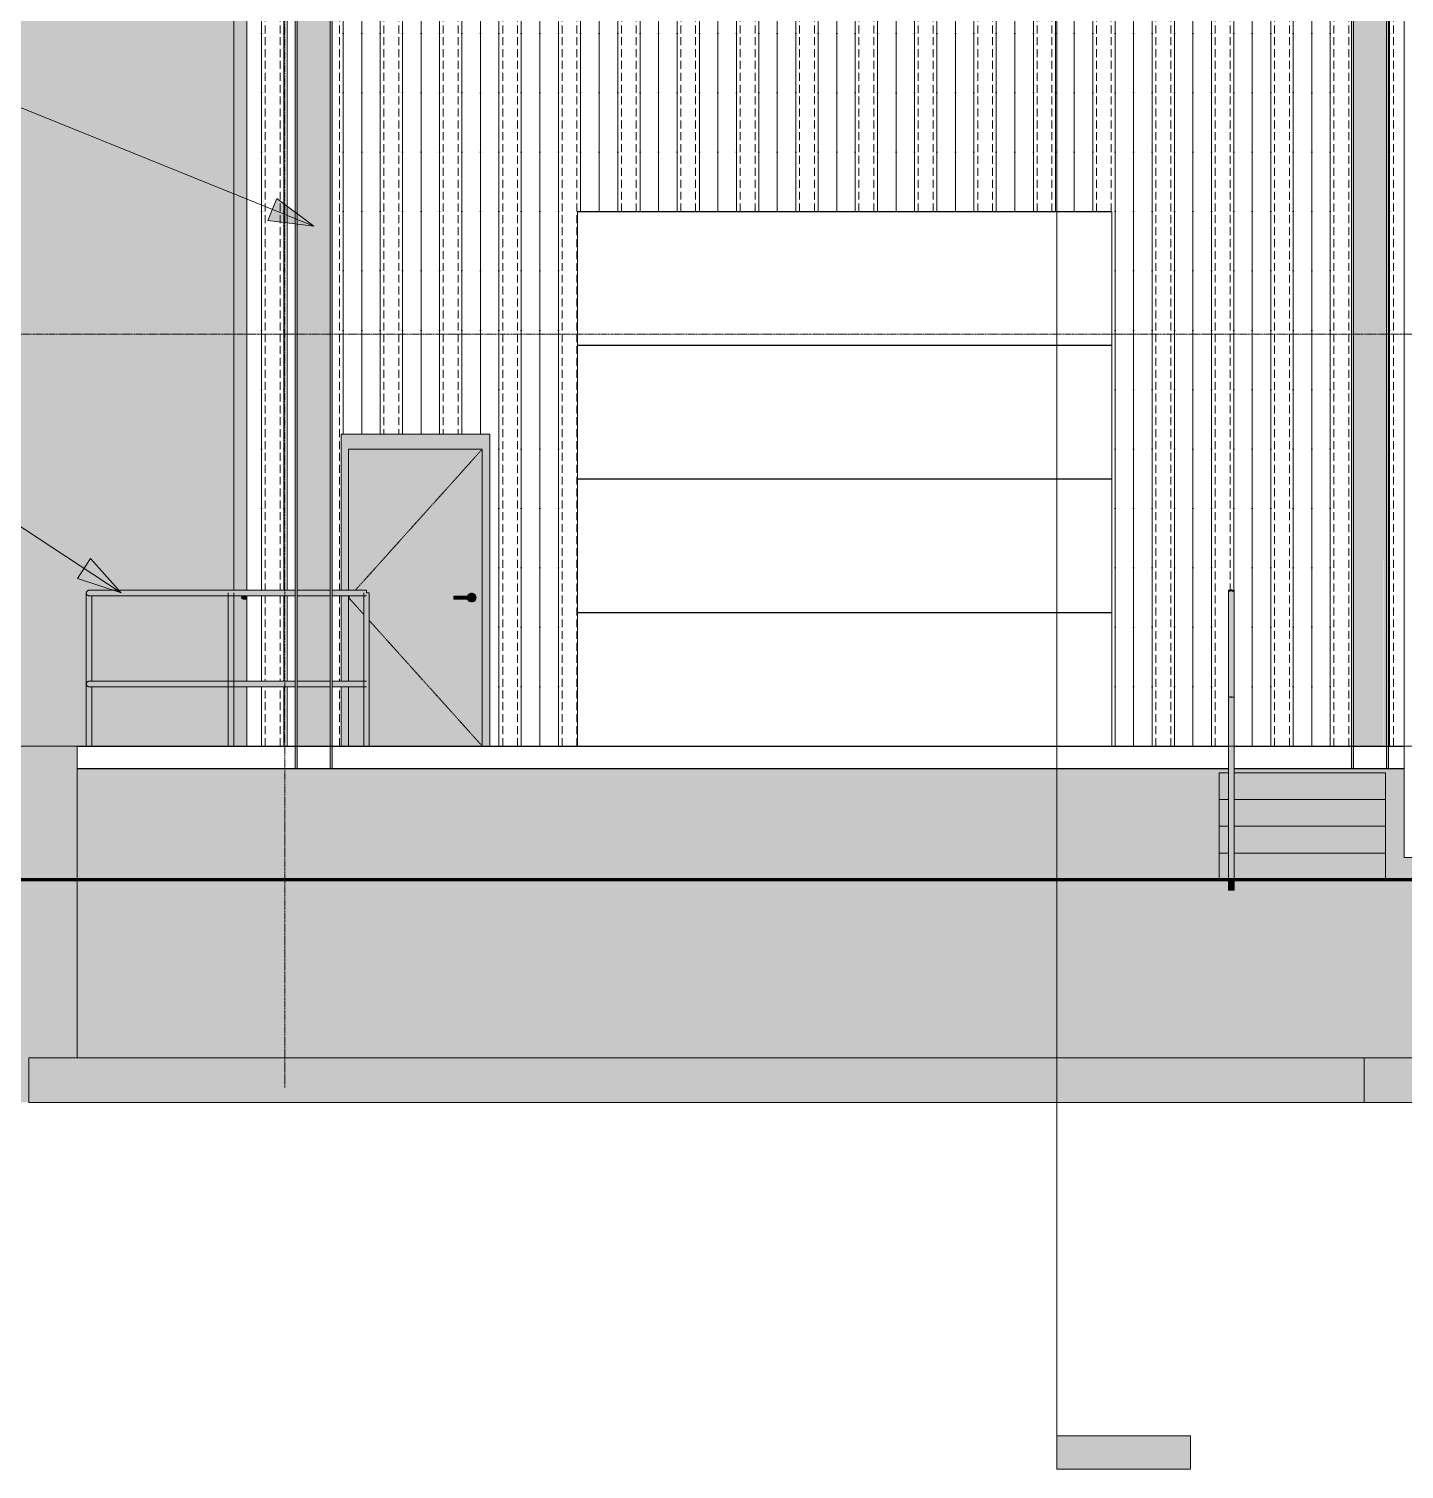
# Model space of a CAD drawing. Header units: inches. Extents: x -4221 to 4009, y -195 to 396.
# Drawn here: x -858.2 to -487.6, y -194.8 to 193.3 of the extents above; entities that cross this region are included whole.
import ezdxf

# ---------------------------------------------------------------- set-up
doc = ezdxf.new("R2010")
doc.units = ezdxf.units.IN
doc.header["$MEASUREMENT"] = 0
for name, pattern in [('Aligning Line 1_8_', [0.25, 0.125, -0.125]), ('Dash 1_16_', [0.125, 0.0625, -0.0625]), ('Grid Line 1_2_', [0.875, 0.5, -0.125, 0.125, -0.125])]:
    doc.linetypes.add(name, pattern=pattern)
for name, color, linetype, lineweight in [('A-DOOR', 31, 'Continuous', 13), ('A-DOOR-11', 31, 'Dash 1_16_', 9), ('A-DOOR-9', 31, 'Continuous', 9), ('A-DOOR-FRAM', 31, 'Continuous', 13), ('A-DOOR-FRAM-6', 31, 'Continuous', 9), ('A-FLOR', 192, 'Continuous', 13), ('A-FLOR-2', 90, 'Continuous', 13), ('A-FLOR-3', 9, 'Continuous', 13), ('A-FLOR-4', 173, 'Continuous', 13), ('A-FLOR-HRAL', 11, 'Continuous', 9), ('A-FLOR-LEVL-1', 51, 'Grid Line 1_2_', 9), ('A-WALL', 113, 'Continuous', 13), ('A-WALL-1', 10, 'Continuous', 13), ('A-WALL-4', 173, 'Continuous', 13), ('A-WALL-PATT-1', 10, 'Continuous', 13), ('A-WALL-PATT-4', 111, 'Continuous', 9), ('C-TOPO', 7, 'Continuous', 9), ('C-TOPO-1', 7, 'Continuous', 140), ('G-ANNO-SYMB', 111, 'Aligning Line 1_8_', 9), ('G-ANNO-SYMB-1', 111, 'Continuous', 9), ('G-ANNO-TEXT', 231, 'Continuous', 9), ('S-COLS', 52, 'Continuous', 13), ('S-COLS-5', 52, 'Continuous', 9), ('S-FNDN-2', 9, 'Continuous', 13), ('S-FNDN-3', 173, 'Continuous', 13), ('S-FNDN-7', 90, 'Continuous', 13), ('S-GRID-1', 1, 'Grid Line 1_2_', 9), ('S-STRS', 31, 'Continuous', 9)]:
    doc.layers.add(name, color=color, linetype=linetype, lineweight=lineweight)
pattern_1 = [(90, (-469.522, 0), (-16, 1e-15), [16, 0, 0, 0]), (90, (-475.522, 0), (-16, 1e-15), [16, 0, 0, 0]), (90, (-474.522, 0), (-16, 1e-15), [2.143, -13.857]), (90, (-480.522, 0), (-16, 1e-15), [16, 0, 0, 0]), (90, (-474.522, 3.214), (-16, 1e-15), [2.143, -13.857]), (90, (-474.522, 6.429), (-16, 1e-15), [2.143, -13.857]), (90, (-474.522, 9.643), (-16, 1e-15), [2.143, -13.857]), (90, (-474.522, 12.857), (-16, 1e-15), [2.143, -13.857]), (90, (-470.522, 0), (-16, 1e-15), [2.143, -13.857]), (90, (-470.522, 3.214), (-16, 1e-15), [2.143, -13.857]), (90, (-470.522, 6.429), (-16, 1e-15), [2.143, -13.857]), (90, (-470.522, 9.643), (-16, 1e-15), [2.143, -13.857]), (90, (-470.522, 12.857), (-16, 1e-15), [2.143, -13.857])]

# ---------------------------------------------------------------- blocks, each defined once
blk = doc.blocks.new('Walls 1 - Walls 1-1277454-BUILDING ELEVATION - WEST')
at = {"layer": 'A-WALL-1'}
h = blk.add_hatch(color=256, dxfattribs=at)
h.paths.add_polyline_path([(-11911.21, -96), (-11829.4, -96), (-11829.4, -84), (-11816.4, -84), (-11816.4, -72), (-11911.21, -72)], flags=0)
h.paths.add_polyline_path([(-11911.21, 0), (-11813.9, 0), (-11813.87, 41.44), (-11813.74, 41.7), (-11813.68, 41.78), (-11813.52, 41.9), (-11813.34, 41.97), (-11813.15, 42), (-11774.15, 42), (-11774.15, 264), (-11911.21, 264), (-11911.21, 70.14)], flags=0)
h.paths.add_polyline_path([(-11812.4, 0), (-11775.65, 0), (-11775.65, 16), (-11812.4, 16), (-11812.4, 2.13)], flags=0)
h.paths.add_polyline_path([(-11812.4, 17.5), (-11775.65, 17.5), (-11775.65, 40.5), (-11812.4, 40.5), (-11812.4, 18.13)], flags=0)
blk.add_hatch(color=256, dxfattribs=at).paths.add_polyline_path([(-11816.4, -72), (-11816.4, -36), (-11911.21, -36), (-11911.21, -72)], flags=0)
at = {"layer": 'A-WALL-4'}
blk.add_line((-11774.15, 42), (-11774.15, 264), dxfattribs=at)
blk = doc.blocks.new('Door-Sectional_DesignersChoice_Amarr - 16_x8_-1344022-BUILDING ELEVATION - WEST')
at = {"layer": 'A-DOOR'}
for p, q in [((-11537.52, 143.94), (-11681.52, 143.94)), ((-11681.52, 108), (-11537.52, 108)), ((-11537.52, 107.94), (-11681.52, 107.94)), ((-11681.52, 72), (-11537.52, 72)), ((-11537.52, 71.94), (-11681.52, 71.94)), ((-11681.52, 36), (-11537.52, 36)), ((-11537.52, 35.94), (-11681.52, 35.94))]:
    blk.add_line(p, q, dxfattribs=at)
blk = doc.blocks.new('Railing - Lapeyre - 1 1_2_ Post-1355937-BUILDING ELEVATION - WEST')
at = {"layer": 'A-FLOR-HRAL'}
h = blk.add_hatch(color=256, dxfattribs=at)
h.paths.add_polyline_path([(-11774.93, -0.12), (-11774.9, -0.12), (-11774.9, 16.75), (-11775.65, 16), (-11775.62, -0.12), (-11775.09, -0.12)], flags=0)
h.paths.add_polyline_path([(-11774.9, 16.75), (-11774.9, 41.25), (-11775.65, 40.5), (-11775.62, 17.47), (-11775, 16.85)], flags=0)
h = blk.add_hatch(color=256, dxfattribs=at)
h.paths.add_polyline_path([(-11774.74, -0.12), (-11774.15, -0.12), (-11774.17, 16.03), (-11774.9, 16.75), (-11774.9, -0.12)], flags=0)
h.paths.add_polyline_path([(-11774.9, 16.75), (-11774.15, 17.5), (-11774.17, 40.53), (-11774.9, 41.25), (-11774.9, 22.13)], flags=0)
for p, q in [((-11775.65, 41.25), (-11775.65, -0.12)), ((-11774.15, -0.12), (-11774.15, 41.25))]:
    blk.add_line(p, q, dxfattribs=at)
blk = doc.blocks.new('Railing - Lapeyre - 1 1_2_ Post-V7-BUILDING ELEVATION - WEST')
at = {"layer": 'A-FLOR-HRAL'}
h = blk.add_hatch(color=256, dxfattribs=at)
h.paths.add_polyline_path([(-11813.79, -0.12), (-11812.4, -0.12), (-11812.42, 16), (-11813.34, 16.03), (-11813.6, 16.16), (-11813.74, 16.3), (-11813.83, 16.47), (-11813.88, 16.66), (-11813.9, 16.56), (-11813.87, -0.12), (-11813.81, -0.12)], flags=0)
h.paths.add_polyline_path([(-11813.9, 16.75), (-11813.83, 17.03), (-11813.74, 17.2), (-11813.6, 17.34), (-11813.44, 17.43), (-11813.25, 17.49), (-11812.87, 17.5), (-11812.4, 17.5), (-11812.42, 40.5), (-11813.34, 40.53), (-11813.52, 40.6), (-11813.74, 40.8), (-11813.79, 40.87), (-11813.87, 41.06), (-11813.9, 41.06), (-11813.9, 16.94)], flags=0)
for p, q in [((-11813.9, 41.25), (-11813.9, -0.12)), ((-11812.4, 17.5), (-11812.4, 40.5)), ((-11812.4, -0.12), (-11812.4, 16))]:
    blk.add_line(p, q, dxfattribs=at)
blk = doc.blocks.new('Railing - Lapeyre - 1 1_2_ Post-V8-BUILDING ELEVATION - WEST')
at = {"layer": 'A-FLOR-HRAL'}
h = blk.add_hatch(color=256, dxfattribs=at)
h.paths.add_polyline_path([(-11738.43, -0.12), (-11738.4, -0.12), (-11738.4, 16.75), (-11739.15, 16), (-11739.12, -0.12), (-11738.59, -0.12)], flags=0)
h.paths.add_polyline_path([(-11738.4, 16.75), (-11738.4, 41.25), (-11739.15, 40.5), (-11739.12, 17.47), (-11738.5, 16.85)], flags=0)
blk.add_hatch(color=256, dxfattribs=at).paths.add_polyline_path([(-11738.24, -0.12), (-11737.65, -0.12), (-11737.67, 41.25), (-11738.4, 41.25), (-11738.4, -0.12)], flags=0)
for p, q in [((-11739.15, 41.25), (-11739.15, -0.12)), ((-11738.4, 41.25), (-11737.65, 41.25)), ((-11737.65, -0.12), (-11737.65, 41.25))]:
    blk.add_line(p, q, dxfattribs=at)
blk = doc.blocks.new('Railing - Railing-1339868-BUILDING ELEVATION - WEST')
at = {"layer": 'A-FLOR-HRAL'}
h = blk.add_hatch(color=256, dxfattribs=at)
h.paths.add_polyline_path([(-11813.9, 41.25), (-11757.64, 41.25), (-11757.64, 42), (-11813.34, 41.97), (-11813.52, 41.9), (-11813.74, 41.7), (-11813.79, 41.62), (-11813.87, 41.44)], flags=0)
h.paths.add_polyline_path([(-11757.08, 41.25), (-11748.21, 41.28), (-11748.22, 42), (-11757.08, 41.97), (-11757.08, 41.3)], flags=0)
h.paths.add_polyline_path([(-11738.4, 41.25), (-11738.4, 42), (-11747.66, 41.97), (-11747.66, 41.25), (-11739.09, 41.25)], flags=0)
h = blk.add_hatch(color=256, dxfattribs=at)
h.paths.add_polyline_path([(-11757.64, 40.5), (-11757.64, 41.25), (-11774.9, 41.25), (-11774.15, 40.5), (-11757.64, 40.5)], flags=0)
h.paths.add_polyline_path([(-11775.65, 40.5), (-11774.9, 41.25), (-11813.9, 41.25), (-11813.87, 41.06), (-11813.74, 40.8), (-11813.68, 40.72), (-11813.52, 40.6), (-11813.34, 40.53), (-11813.15, 40.5), (-11778.04, 40.5)], flags=0)
h.paths.add_polyline_path([(-11757.08, 40.5), (-11748.21, 40.53), (-11748.22, 41.25), (-11757.08, 41.25), (-11757.08, 40.52)], flags=0)
h.paths.add_polyline_path([(-11739.2, 40.5), (-11739.12, 40.53), (-11738.4, 41.25), (-11747.66, 41.23), (-11747.66, 40.5), (-11745.58, 40.5)], flags=0)
h = blk.add_hatch(color=256, dxfattribs=at)
h.paths.add_polyline_path([(-11774.9, 16.75), (-11757.64, 16.75), (-11757.64, 17.5), (-11774.17, 17.47), (-11774.8, 16.84)], flags=0)
h.paths.add_polyline_path([(-11813.9, 16.75), (-11774.9, 16.75), (-11775.65, 17.5), (-11813.34, 17.47), (-11813.52, 17.4), (-11813.74, 17.2), (-11813.79, 17.12), (-11813.87, 16.94)], flags=0)
h.paths.add_polyline_path([(-11757.08, 16.75), (-11748.21, 16.78), (-11748.22, 17.5), (-11757.08, 17.47), (-11757.08, 16.8)], flags=0)
h.paths.add_polyline_path([(-11747.66, 16.75), (-11738.4, 16.75), (-11739.2, 17.5), (-11747.66, 17.47), (-11747.66, 16.77)], flags=0)
h = blk.add_hatch(color=256, dxfattribs=at)
h.paths.add_polyline_path([(-11774.15, 16), (-11757.64, 16.03), (-11757.64, 16.75), (-11774.9, 16.75), (-11774.16, 16.01)], flags=0)
h.paths.add_polyline_path([(-11757.08, 16), (-11748.21, 16.03), (-11748.22, 16.75), (-11757.08, 16.75), (-11757.08, 16)], flags=0)
h.paths.add_polyline_path([(-11813.15, 16), (-11775.62, 16.03), (-11774.9, 16.75), (-11813.9, 16.75), (-11813.87, 16.56), (-11813.74, 16.3), (-11813.68, 16.22), (-11813.52, 16.1), (-11813.34, 16.03)], flags=0)
h.paths.add_polyline_path([(-11747.66, 16), (-11739.12, 16.03), (-11738.4, 16.75), (-11747.66, 16.73), (-11747.66, 16.02)], flags=0)
for p, q in [((-11757.64, 42), (-11813.15, 42)), ((-11813.15, 40.5), (-11757.64, 40.5)), ((-11748.21, 42), (-11757.08, 42)), ((-11757.08, 40.5), (-11748.21, 40.5)), ((-11738.4, 42), (-11747.66, 42)), ((-11747.66, 40.5), (-11738.4, 40.5)), ((-11738.4, 42), (-11738.4, 41.25)), ((-11757.64, 17.5), (-11813.15, 17.5)), ((-11813.15, 16), (-11757.64, 16)), ((-11748.21, 17.5), (-11757.08, 17.5)), ((-11757.08, 16), (-11748.21, 16)), ((-11738.4, 17.5), (-11747.66, 17.5)), ((-11747.66, 16), (-11738.4, 16))]:
    blk.add_line(p, q, dxfattribs=at)
for points, knots in [([(-11813.9, 41.25), (-11813.9, 41.32), (-11813.88, 41.41), (-11813.84, 41.54), (-11813.8, 41.63), (-11813.75, 41.69), (-11813.71, 41.74), (-11813.66, 41.79), (-11813.6, 41.85), (-11813.54, 41.89), (-11813.48, 41.92), (-11813.43, 41.94), (-11813.39, 41.96), (-11813.34, 41.97), (-11813.29, 41.99), (-11813.24, 41.99), (-11813.19, 42), (-11813.16, 42), (-11813.15, 42)], [0, 0, 0, 0, 0.0833333, 0.125, 0.1666667, 0.2083333, 0.2291667, 0.25, 0.2916667, 0.3333333, 0.3541667, 0.375, 0.3958333, 0.4166667, 0.4375, 0.4583333, 0.4791667, 0.5, 0.5, 0.5, 0.5]), ([(-11813.15, 40.5), (-11813.16, 40.5), (-11813.19, 40.5), (-11813.24, 40.51), (-11813.29, 40.51), (-11813.34, 40.53), (-11813.39, 40.54), (-11813.43, 40.56), (-11813.48, 40.58), (-11813.52, 40.6), (-11813.56, 40.63), (-11813.62, 40.66), (-11813.66, 40.71), (-11813.71, 40.76), (-11813.75, 40.81), (-11813.8, 40.87), (-11813.84, 40.96), (-11813.88, 41.09), (-11813.9, 41.18), (-11813.9, 41.25)], [0.5, 0.5, 0.5, 0.5, 0.5208333, 0.5416667, 0.5625, 0.5833333, 0.6041667, 0.625, 0.6458333, 0.6666667, 0.6875, 0.7083333, 0.75, 0.7708333, 0.7916667, 0.8333333, 0.875, 0.9166667, 1, 1, 1, 1]), ([(-11813.9, 16.75), (-11813.9, 16.82), (-11813.88, 16.91), (-11813.84, 17.04), (-11813.8, 17.13), (-11813.75, 17.19), (-11813.71, 17.24), (-11813.66, 17.29), (-11813.6, 17.35), (-11813.54, 17.39), (-11813.48, 17.42), (-11813.43, 17.44), (-11813.39, 17.46), (-11813.34, 17.47), (-11813.29, 17.49), (-11813.24, 17.49), (-11813.19, 17.5), (-11813.16, 17.5), (-11813.15, 17.5)], [0, 0, 0, 0, 0.0833333, 0.125, 0.1666667, 0.2083333, 0.2291667, 0.25, 0.2916667, 0.3333333, 0.3541667, 0.375, 0.3958333, 0.4166667, 0.4375, 0.4583333, 0.4791667, 0.5, 0.5, 0.5, 0.5]), ([(-11813.15, 16), (-11813.16, 16), (-11813.19, 16), (-11813.24, 16.01), (-11813.29, 16.01), (-11813.34, 16.03), (-11813.39, 16.04), (-11813.43, 16.06), (-11813.48, 16.08), (-11813.52, 16.1), (-11813.56, 16.13), (-11813.62, 16.16), (-11813.66, 16.21), (-11813.71, 16.26), (-11813.75, 16.31), (-11813.8, 16.37), (-11813.84, 16.46), (-11813.88, 16.59), (-11813.9, 16.68), (-11813.9, 16.75)], [0.5, 0.5, 0.5, 0.5, 0.5208333, 0.5416667, 0.5625, 0.5833333, 0.6041667, 0.625, 0.6458333, 0.6666667, 0.6875, 0.7083333, 0.75, 0.7708333, 0.7916667, 0.8333333, 0.875, 0.9166667, 1, 1, 1, 1])]:
    blk.add_open_spline(points, degree=3, knots=knots, dxfattribs=at)
for name in ['Railing - Lapeyre - 1 1_2_ Post-V7-BUILDING ELEVATION - WEST', 'Railing - Lapeyre - 1 1_2_ Post-1355937-BUILDING ELEVATION - WEST', 'Railing - Lapeyre - 1 1_2_ Post-V8-BUILDING ELEVATION - WEST']:
    blk.add_blockref(name, (0, 0))
blk = doc.blocks.new('Railing - Lapeyre - 1 1_2_ Post-1355961-BUILDING ELEVATION - WEST')
at = {"layer": 'A-FLOR-HRAL'}
blk.add_hatch(color=256, dxfattribs=at).paths.add_polyline_path([(-11506.13, 41.25), (-11506.11, 41.36), (-11506.03, 41.47), (-11505.76, 41.63), (-11505.38, 41.69), (-11505.01, 41.63), (-11504.73, 41.47), (-11504.66, 41.36), (-11504.63, 41.4), (-11504.66, 42), (-11506.13, 42), (-11506.13, 41.4)], flags=0)
for p, q in [((-11506.13, 40.83), (-11506.13, 42)), ((-11504.63, 42), (-11506.13, 42)), ((-11504.63, 42), (-11504.63, 40.83))]:
    blk.add_line(p, q, dxfattribs=at)
blk = doc.blocks.new('Railing - Lapeyre - 1 1_2_ Post-1355956-BUILDING ELEVATION - WEST')
at = {"layer": 'A-FLOR-HRAL'}
for points in [[(-11505.38, -36), (-11504.63, -36), (-11504.66, 13.2), (-11506.13, 13.2), (-11506.1, -36), (-11505.56, -36)], [(-11505.38, -38.8), (-11504.63, -38.8), (-11504.66, -36), (-11506.13, -36), (-11506.11, -38.8), (-11505.58, -38.8)]]:
    blk.add_hatch(color=256, dxfattribs=at).paths.add_polyline_path(points, flags=0)
for p, q in [((-11506.13, -36), (-11506.13, 13.2)), ((-11504.63, 13.2), (-11506.13, 13.2)), ((-11504.63, 13.2), (-11504.63, -36)), ((-11506.13, -38.8), (-11506.13, -36)), ((-11506.13, -38.8), (-11505.38, -38.8)), ((-11505.38, -38.8), (-11505.19, -38.8)), ((-11505.19, -38.8), (-11504.66, -38.8)), ((-11504.66, -38.8), (-11504.63, -38.8)), ((-11504.63, -36), (-11504.63, -38.8))]:
    blk.add_line(p, q, dxfattribs=at)
blk = doc.blocks.new('Railing - Railing-1340984-BUILDING ELEVATION - WEST')
at = {"layer": 'A-FLOR-HRAL'}
h = blk.add_hatch(color=256, dxfattribs=at)
h.paths.add_polyline_path([(-11505.74, 13.2), (-11505.43, 13.3), (-11505.38, 13.31), (-11505.19, 13.28), (-11505.01, 13.2), (-11504.63, 13.2), (-11504.66, 41.36), (-11504.73, 41.47), (-11505.01, 41.63), (-11505.38, 41.69), (-11505.76, 41.63), (-11506.03, 41.47), (-11506.11, 41.36), (-11506.13, 41.25), (-11506.11, 13.2), (-11505.76, 13.2)], flags=0)
h.paths.add_polyline_path([(-11505.02, 42), (-11505.19, 42.08), (-11505.38, 42.11), (-11505.58, 42.08), (-11505.74, 42), (-11505.19, 42)], flags=0)
blk.add_hatch(color=256, dxfattribs=at).paths.add_polyline_path([(-11505.19, 13.2), (-11505.02, 13.2), (-11505.19, 13.28), (-11505.43, 13.3), (-11505.58, 13.28), (-11505.71, 13.2), (-11505.38, 13.2)], flags=0)
for p, q in [((-11506.13, 41.25), (-11506.13, 12.45)), ((-11504.63, 12.45), (-11504.63, 41.25)), ((-11506.13, -11.06), (-11506.13, -12.05)), ((-11504.63, -12.05), (-11504.63, -11.06))]:
    blk.add_line(p, q, dxfattribs=at)
at = {"layer": 'A-FLOR-HRAL', "flags": 128}
for points in [[(-11505.74, 42), (-11505.58, 42.08), (-11505.38, 42.11), (-11505.19, 42.08), (-11505.02, 42)], [(-11505.02, 13.2), (-11505.19, 13.28), (-11505.38, 13.31), (-11505.58, 13.28), (-11505.74, 13.2)]]:
    blk.add_lwpolyline(points, dxfattribs=at)
for name in ['Railing - Lapeyre - 1 1_2_ Post-1355961-BUILDING ELEVATION - WEST', 'Railing - Lapeyre - 1 1_2_ Post-1355956-BUILDING ELEVATION - WEST']:
    blk.add_blockref(name, (0, 0))
blk = doc.blocks.new('Door-Passage-Single-Flush - 36_ x 80_-1370599-BUILDING ELEVATION - WEST')
at = {"layer": 'A-DOOR'}
for points in [[(-11771.73, 39.61), (-11771.68, 39.61), (-11771.14, 39.66), (-11771.17, 39.9), (-11771.2, 40), (-11772.09, 40), (-11772.03, 39.74), (-11771.9, 39.65), (-11771.78, 39.61)], [(-11771.63, 40), (-11771.2, 40), (-11771.14, 40.34), (-11771.14, 40.38), (-11771.31, 40.37), (-11771.68, 40.39), (-11772.01, 40.28), (-11772.07, 40.2), (-11772.06, 40), (-11771.72, 40)], [(-11771.14, 40), (-11770.65, 40.04), (-11770.65, 40.39), (-11771.14, 40.38), (-11771.14, 40.1)], [(-11770.65, 39.61), (-11770.65, 40), (-11771.14, 40), (-11771.14, 39.61)]]:
    blk.add_hatch(color=256, dxfattribs=at).paths.add_polyline_path(points, flags=0)
at = {"layer": 'A-DOOR-9'}
for p, q in [((-11770.65, 40.39), (-11771.14, 40.39)), ((-11771.14, 39.61), (-11770.65, 39.61))]:
    blk.add_line(p, q, dxfattribs=at)
at = {"layer": 'A-DOOR-9', "flags": 128}
for points in [[(-11771.14, 40.39), (-11771.17, 40.39), (-11771.19, 40.39), (-11771.21, 40.39), (-11771.24, 40.39), (-11771.26, 40.39), (-11771.28, 40.39), (-11771.3, 40.39), (-11771.33, 40.39), (-11771.35, 40.39), (-11771.37, 40.39), (-11771.39, 40.39), (-11771.41, 40.39), (-11771.43, 40.39), (-11771.46, 40.39), (-11771.47, 40.39), (-11771.49, 40.39), (-11771.51, 40.39), (-11771.53, 40.39), (-11771.55, 40.39), (-11771.57, 40.39), (-11771.58, 40.39), (-11771.6, 40.39), (-11771.61, 40.39), (-11771.63, 40.39), (-11771.64, 40.39), (-11771.65, 40.39), (-11771.66, 40.39), (-11771.67, 40.39), (-11771.68, 40.39), (-11771.69, 40.39), (-11771.7, 40.39), (-11771.71, 40.39), (-11771.71, 40.39), (-11771.72, 40.39), (-11771.72, 40.39), (-11771.73, 40.39), (-11771.73, 40.39), (-11771.73, 40.39), (-11771.73, 40.39)], [(-11771.73, 39.61), (-11771.73, 39.61), (-11771.73, 39.61), (-11771.73, 39.61), (-11771.72, 39.61), (-11771.72, 39.61), (-11771.72, 39.61), (-11771.71, 39.61), (-11771.7, 39.61), (-11771.69, 39.61), (-11771.69, 39.61), (-11771.68, 39.61), (-11771.67, 39.61), (-11771.65, 39.61), (-11771.64, 39.61), (-11771.63, 39.61), (-11771.62, 39.61), (-11771.6, 39.61), (-11771.59, 39.61), (-11771.57, 39.61), (-11771.55, 39.61), (-11771.54, 39.61), (-11771.52, 39.61), (-11771.5, 39.61), (-11771.48, 39.61), (-11771.46, 39.61), (-11771.44, 39.61), (-11771.42, 39.61), (-11771.4, 39.61), (-11771.38, 39.61), (-11771.36, 39.61), (-11771.33, 39.61), (-11771.31, 39.61), (-11771.29, 39.61), (-11771.27, 39.61), (-11771.24, 39.61), (-11771.22, 39.61), (-11771.19, 39.61), (-11771.17, 39.61), (-11771.15, 39.61), (-11771.14, 39.61)]]:
    blk.add_lwpolyline(points, dxfattribs=at)
at = {"layer": 'A-DOOR-9'}
for start, end in [(150, 180), (180, 210), (82.7725, 90), (270, 277.2275)]:
    blk.add_arc((-11771.73, 40), 0.394, start, end, dxfattribs=at)
blk = doc.blocks.new('Door-Passage-Single-Flush - 36_ x 80_-V12-BUILDING ELEVATION - WEST')
at = {"layer": 'A-DOOR'}
h = blk.add_hatch(color=256, dxfattribs=at)
h.paths.add_polyline_path([(-11743.21, 0), (-11739.15, 0), (-11739.15, 16), (-11743.21, 16), (-11743.21, 6.13)], flags=0)
h.paths.add_polyline_path([(-11737.65, 0), (-11707.21, 0), (-11707.21, 80), (-11743.21, 80), (-11743.21, 42), (-11738.4, 41.97), (-11738.4, 41.25), (-11737.65, 41.25), (-11737.65, 6.13)], flags=0)
h.paths.add_polyline_path([(-11743.21, 17.5), (-11739.15, 17.5), (-11739.15, 40.5), (-11743.21, 40.5), (-11743.21, 22.13)], flags=0)
h.paths.add_polyline_path([(-11710.06, 38.82), (-11710.37, 38.86), (-11710.65, 38.98), (-11710.9, 39.16), (-11711.09, 39.41), (-11711.19, 39.61), (-11714.89, 39.62), (-11714.89, 40.39), (-11711.17, 40.39), (-11711.09, 40.59), (-11710.9, 40.84), (-11710.65, 41.02), (-11710.37, 41.14), (-11710.06, 41.18), (-11709.76, 41.14), (-11709.47, 41.02), (-11709.23, 40.84), (-11709.04, 40.59), (-11708.92, 40.31), (-11708.88, 40), (-11708.92, 39.69), (-11709.04, 39.41), (-11709.23, 39.16), (-11709.47, 38.98), (-11709.88, 38.84)], flags=0)
for points in [[(-11710.75, 40), (-11710.75, 40.39), (-11714.89, 40.38), (-11714.89, 40), (-11713.13, 40)], [(-11710.75, 39.61), (-11710.75, 40), (-11714.89, 40), (-11714.89, 39.61), (-11713.13, 39.61)]]:
    blk.add_hatch(color=256, dxfattribs=at).paths.add_polyline_path(points, flags=0)
h = blk.add_hatch(color=256, dxfattribs=at)
h.paths.add_polyline_path([(-11710.06, 38.82), (-11709.76, 38.86), (-11709.47, 38.98), (-11709.23, 39.16), (-11709.04, 39.41), (-11708.92, 39.69), (-11708.88, 40), (-11708.92, 40.31), (-11709.04, 40.59), (-11709.23, 40.84), (-11709.47, 41.02), (-11709.88, 41.16), (-11710.06, 41.18), (-11710.37, 41.14), (-11710.65, 41.02), (-11710.9, 40.84), (-11711.09, 40.59), (-11711.15, 40.39), (-11710.68, 40.38), (-11710.42, 40.38), (-11710.06, 40.36), (-11709.87, 40.26), (-11709.82, 40.2), (-11709.82, 39.8), (-11709.99, 39.65), (-11710.17, 39.61), (-11710.5, 39.65), (-11710.94, 39.61), (-11711.17, 39.61), (-11711.09, 39.41), (-11710.9, 39.16), (-11710.65, 38.98), (-11710.37, 38.86)], flags=0)
h.paths.add_polyline_path([(-11710.75, 39.8), (-11710.69, 40), (-11710.75, 40.1), (-11710.75, 39.9)], flags=0)
h = blk.add_hatch(color=256, dxfattribs=at)
h.paths.add_polyline_path([(-11710.38, 40), (-11709.8, 40), (-11709.87, 40.26), (-11709.99, 40.35), (-11710.18, 40.39), (-11710.5, 40.35), (-11710.7, 40.34), (-11710.39, 40.01)], flags=0)
h.paths.add_polyline_path([(-11710.5, 40), (-11710.39, 40.01), (-11710.75, 40.34), (-11710.72, 40.1), (-11710.69, 40), (-11710.63, 40)], flags=0)
h = blk.add_hatch(color=256, dxfattribs=at)
h.paths.add_polyline_path([(-11710.38, 40), (-11710.69, 40), (-11710.75, 39.66), (-11710.71, 39.66), (-11710.48, 39.9)], flags=0)
h.paths.add_polyline_path([(-11710.16, 39.61), (-11709.87, 39.74), (-11709.81, 39.88), (-11709.83, 40), (-11710.38, 40), (-11710.68, 39.62), (-11710.42, 39.62), (-11710.16, 39.61)], flags=0)
at = {"layer": 'A-DOOR-FRAM'}
h = blk.add_hatch(color=256, dxfattribs=at)
h.paths.add_polyline_path([(-11745.21, 0), (-11743.21, 0), (-11743.21, 16), (-11745.21, 16), (-11745.21, 6.13)], flags=0)
h.paths.add_polyline_path([(-11705.21, 0), (-11705.21, 84), (-11745.21, 84), (-11745.21, 42), (-11743.21, 42), (-11743.21, 80), (-11707.21, 80), (-11707.21, 0)], flags=0)
h.paths.add_polyline_path([(-11745.21, 17.5), (-11743.21, 17.5), (-11743.21, 40.5), (-11745.21, 40.5), (-11745.21, 22.13)], flags=0)
at = {"layer": 'A-DOOR-11'}
for p, q in [((-11707.21, 80), (-11741.41, 42)), ((-11742.76, 40.5), (-11743.21, 40)), ((-11743.21, 40), (-11739.14, 35.48)), ((-11737.65, 33.82), (-11707.21, 0))]:
    blk.add_line(p, q, dxfattribs=at)
at = {"layer": 'A-DOOR-9'}
for p, q in [((-11707.21, 80), (-11743.21, 80)), ((-11743.21, 80), (-11743.21, 42)), ((-11707.21, 0), (-11707.21, 80)), ((-11743.21, 40.5), (-11743.21, 17.5)), ((-11710.75, 40.39), (-11714.89, 40.39)), ((-11714.89, 40), (-11714.89, 40.39)), ((-11714.89, 39.61), (-11714.89, 40)), ((-11714.89, 39.61), (-11710.75, 39.61)), ((-11743.21, 16), (-11743.21, 0))]:
    blk.add_line(p, q, dxfattribs=at)
at = {"layer": 'A-DOOR-9', "flags": 128}
for points in [[(-11710.16, 40.39), (-11710.16, 40.39), (-11710.16, 40.39), (-11710.17, 40.39), (-11710.17, 40.39), (-11710.17, 40.39), (-11710.18, 40.39), (-11710.18, 40.39), (-11710.19, 40.39), (-11710.2, 40.39), (-11710.21, 40.39), (-11710.22, 40.39), (-11710.23, 40.39), (-11710.24, 40.39), (-11710.25, 40.39), (-11710.26, 40.39), (-11710.28, 40.39), (-11710.29, 40.39), (-11710.31, 40.39), (-11710.32, 40.39), (-11710.34, 40.39), (-11710.36, 40.39), (-11710.38, 40.39), (-11710.39, 40.39), (-11710.41, 40.39), (-11710.43, 40.39), (-11710.45, 40.39), (-11710.47, 40.39), (-11710.49, 40.39), (-11710.52, 40.39), (-11710.54, 40.39), (-11710.56, 40.39), (-11710.58, 40.39), (-11710.61, 40.39), (-11710.63, 40.39), (-11710.65, 40.39), (-11710.67, 40.39), (-11710.7, 40.39), (-11710.72, 40.39), (-11710.75, 40.39), (-11710.75, 40.39)], [(-11710.75, 39.61), (-11710.73, 39.61), (-11710.7, 39.61), (-11710.68, 39.61), (-11710.66, 39.61), (-11710.63, 39.61), (-11710.61, 39.61), (-11710.59, 39.61), (-11710.57, 39.61), (-11710.54, 39.61), (-11710.52, 39.61), (-11710.5, 39.61), (-11710.48, 39.61), (-11710.46, 39.61), (-11710.44, 39.61), (-11710.42, 39.61), (-11710.4, 39.61), (-11710.38, 39.61), (-11710.36, 39.61), (-11710.34, 39.61), (-11710.33, 39.61), (-11710.31, 39.61), (-11710.3, 39.61), (-11710.28, 39.61), (-11710.27, 39.61), (-11710.25, 39.61), (-11710.24, 39.61), (-11710.23, 39.61), (-11710.22, 39.61), (-11710.21, 39.61), (-11710.2, 39.61), (-11710.19, 39.61), (-11710.19, 39.61), (-11710.18, 39.61), (-11710.17, 39.61), (-11710.17, 39.61), (-11710.17, 39.61), (-11710.16, 39.61), (-11710.16, 39.61), (-11710.16, 39.61)]]:
    blk.add_lwpolyline(points, dxfattribs=at)
at = {"layer": 'A-DOOR-9'}
for centre, radius, start, end in [((-11710.06, 40), 1.18, 360, 160.3657), ((-11710.06, 40), 1.18, 199.5633, 360), ((-11710.16, 40), 0.394, 75, 90), ((-11710.16, 40), 0.394, 270, 285), ((-11710.16, 40), 0.394, 0, 30), ((-11710.16, 40), 0.394, 330, 0)]:
    blk.add_arc(centre, radius, start, end, dxfattribs=at)
at = {"layer": 'A-DOOR-FRAM-6'}
for p, q in [((-11743.21, 80), (-11743.21, 42)), ((-11743.21, 80), (-11707.21, 80)), ((-11707.21, 80), (-11707.21, 0)), ((-11743.21, 40.5), (-11743.21, 17.5)), ((-11743.21, 16), (-11743.21, 0))]:
    blk.add_line(p, q, dxfattribs=at)
blk = doc.blocks.new('Section - 3_32_ x 3_8_-54337-BUILDING ELEVATION - WEST')
at = {"layer": 'G-ANNO-SYMB-1'}
blk.add_hatch(color=256, dxfattribs=at).paths.add_polyline_path([(-11516.4, -185.81), (-11552.4, -185.81), (-11552.4, -194.81), (-11516.4, -194.81)], flags=0)
for p, q in [((-11552.4, -194.81), (-11552.4, -185.81)), ((-11552.4, -185.81), (-11516.4, -185.81)), ((-11516.4, -185.81), (-11516.4, -194.81)), ((-11516.4, -194.81), (-11552.4, -194.81))]:
    blk.add_line(p, q, dxfattribs=at)

msp = doc.modelspace()

# ---------------------------------------------------------------- hatches: boundary and pattern name
at = {"layer": 'A-FLOR-2'}
h = msp.add_hatch(color=256, dxfattribs=at)
h.paths.add_polyline_path([(-845.21, -36), (-845.21, -0.13), (-842.71, -0.13), (-842.71, 0), (-942.2, 0), (-942.2, -36), (-852.29, -36)], flags=0)
h.paths.add_polyline_path([(-826.32, -0.13), (-804.46, -0.13), (-804.46, 0), (-841.21, 0), (-841.21, -0.13), (-839.3, -0.13)], flags=0)
h.paths.add_polyline_path([(-802.96, -0.13), (-797.21, -0.13), (-797.21, 0), (-802.96, 0)], flags=0)
at = {"layer": 'A-WALL-PATT-1'}
h = msp.add_hatch(color=256, dxfattribs=at)
h.paths.add_polyline_path([(-788.61, -0.13), (-787.21, -0.13), (-787.21, 0), (-797.21, 0), (-797.21, -0.13), (-792.71, -0.13)], flags=0)
h.paths.add_polyline_path([(-802.96, 0), (-799.46, 0), (-799.46, 16), (-802.96, 16), (-802.96, 6.13)], flags=0)
h.paths.add_polyline_path([(-802.96, 17.5), (-799.46, 17.5), (-799.46, 39.61), (-800.69, 39.64), (-800.84, 39.74), (-800.89, 39.8), (-800.89, 40.2), (-800.72, 40.35), (-800.54, 40.38), (-800.33, 40.39), (-799.46, 40.39), (-799.46, 40.5), (-802.96, 40.5), (-802.96, 22.13)], flags=0)
h.paths.add_polyline_path([(-800.54, 39.68), (-800.56, 39.72), (-800.54, 39.68)], flags=0)
h.paths.add_polyline_path([(-799.96, 39.8), (-799.99, 40.1), (-800.02, 39.99), (-799.99, 39.9)], flags=0)
h.paths.add_polyline_path([(-800.36, 42), (-799.46, 42), (-799.46, 239.72), (-79.22, 225.18), (-79.22, 264), (-252.71, 264), (-252.71, 241.42), (-251.71, 241.4), (-251.71, 240.29), (-252.71, 240.29), (-252.71, 238.86), (-251.71, 238.85), (-251.71, 238.5), (-252.71, 238.5), (-252.71, 236.46), (-250.71, 236.46), (-250.71, 231.88), (-296.5, 231.88), (-296.5, 236.46), (-294.5, 236.46), (-294.5, 264), (-406.5, 264), (-406.5, 244.42), (-405.5, 244.4), (-405.5, 243.29), (-406.5, 243.29), (-406.5, 241.86), (-405.5, 241.85), (-405.5, 241.5), (-406.5, 241.5), (-406.5, 239.46), (-404.5, 239.46), (-404.5, 234.88), (-450.28, 234.88), (-450.28, 239.46), (-448.28, 239.46), (-448.28, 264), (-802.96, 264), (-802.96, 42)], flags=0)
h.paths.add_polyline_path([(166.17, 114), (170.79, 114), (170.79, 124), (328.19, 124), (328.19, 264), (-23.59, 264), (-23.59, 224.06), (166.17, 220.22), (166.17, 118.12)], flags=0)
h.paths.add_polyline_path([(-142.74, 228.87), (-142.74, 233.46), (-140.74, 233.46), (-140.74, 262.87), (-137.75, 262.87), (-137.75, 263.23), (-101.95, 263.23), (-101.95, 262.87), (-98.96, 262.87), (-98.96, 238.42), (-97.96, 238.4), (-97.96, 237.29), (-98.96, 237.29), (-98.96, 235.86), (-97.96, 235.85), (-97.96, 235.5), (-98.96, 235.5), (-98.96, 233.46), (-96.96, 233.46), (-96.96, 228.87), (-133.96, 228.87)], flags=0)
h = msp.add_hatch(color=256, dxfattribs=at)
h.paths.add_polyline_path([(160.26, -0.13), (160.73, -0.13), (160.73, 0), (-125.33, 0), (-125.33, -0.13), (136.92, -0.13)], flags=0)
h.paths.add_polyline_path([(-786.45, -0.13), (-786.45, -0.13), (-786.45, 0), (-787.21, 0), (-787.21, -0.13)], flags=0)
h.paths.add_polyline_path([(-776.47, -0.13), (-767.96, -0.13), (-767.96, 0), (-776.47, 0)], flags=0)
h.paths.add_polyline_path([(-766.46, -0.13), (-534.95, -0.13), (-534.95, 0), (-766.46, 0)], flags=0)
h.paths.add_polyline_path([(-475.83, -0.13), (-475.33, -0.13), (-475.33, 0), (-481.33, 0), (-481.33, -0.13), (-476.71, -0.13)], flags=0)
h.paths.add_polyline_path([(-533.45, -0.13), (-501.81, -0.13), (-501.81, 0), (-533.45, 0)], flags=0)
h.paths.add_polyline_path([(-485.33, -0.13), (-482.83, -0.13), (-482.83, 0), (-485.33, 0)], flags=0)
h.paths.add_polyline_path([(-491.83, -0.13), (-487.58, -0.13), (-487.58, 0), (-491.83, 0)], flags=0)
h = msp.add_hatch(color=256, dxfattribs=at)
h.paths.add_polyline_path([(-816.7, -84), (-485.33, -84), (-485.33, -72), (-845.21, -72), (-845.21, -84)], flags=0)
h.paths.add_polyline_path([(-800.36, -36), (-537.45, -36), (-537.45, -7.2), (-534.95, -7.2), (-534.95, -6), (-845.21, -6), (-845.21, -36), (-816.7, -36)], flags=0)
h.paths.add_polyline_path([(-492.58, -36), (-485.33, -36), (-485.33, -30), (-487.58, -30), (-487.58, -6), (-533.45, -6), (-533.45, -7.2), (-492.58, -7.2), (-492.58, -28.8)], flags=0)
msp.add_hatch(color=256, dxfattribs=at).paths.add_polyline_path([(-816.7, -72), (-485.33, -72), (-485.33, -36), (-533.45, -36), (-533.47, -38.8), (-534.95, -38.8), (-534.95, -36), (-845.21, -36), (-845.21, -72)], flags=0)
at = {"layer": 'A-WALL-PATT-4'}
h = msp.add_hatch(dxfattribs=at)
h.set_pattern_fill('FP_11', color=256, style=0, pattern_type=2)
h.set_pattern_definition(pattern_1)
h.paths.add_polyline_path([(-788.58, 0), (-788.58, 16), (-799.46, 16), (-799.46, 0)], flags=0)
h.paths.add_polyline_path([(-799.46, 17.5), (-788.58, 17.5), (-788.58, 40.5), (-799.46, 40.5), (-799.46, 22.13)], flags=0)
h.paths.add_polyline_path([(-797.12, 42), (-788.58, 42), (-788.58, 229), (-799.46, 229.22), (-799.46, 42)], flags=0)
h = msp.add_hatch(dxfattribs=at)
h.set_pattern_fill('FP_11', color=256, style=0, pattern_type=2)
h.set_pattern_definition(pattern_1)
h.paths.add_polyline_path([(-788.58, 0), (-786.45, 0), (-786.45, 16), (-788.58, 16), (-788.58, 6.13)], flags=0)
h.paths.add_polyline_path([(-540.73, 0), (-534.95, 0), (-534.92, 42), (-534.55, 42), (-534.39, 42.08), (-534.2, 42.11), (-534, 42.08), (-533.82, 42), (-533.45, 42), (-533.45, 0), (-501.81, 0), (-501.79, 210.94), (-491.83, 210.94), (-491.83, 0), (-487.58, 0), (-487.58, 222.92), (-496.82, 223.11), (-497.06, 211.04), (-780.89, 208.85), (-776.47, 208.76), (-776.47, 42), (-774.02, 42), (-774.02, 84), (-734.02, 84), (-734.02, 0), (-729.21, 0), (-729.21, 96), (-710.33, 96), (-710.33, 144), (-566.33, 144), (-566.33, 0)], flags=0)
h.paths.add_polyline_path([(-776.47, 0), (-774.02, 0), (-774.02, 16), (-776.47, 16), (-776.47, 6.13)], flags=0)
h.paths.add_polyline_path([(-786.45, 17.5), (-786.45, 17.5), (-786.45, 40.5), (-788.58, 40.5), (-788.58, 17.5), (-787.38, 17.5)], flags=0)
h.paths.add_polyline_path([(-774.02, 17.5), (-774.02, 40.5), (-776.47, 40.5), (-776.47, 17.5), (-774.4, 17.5)], flags=0)
h.paths.add_polyline_path([(-788.58, 42), (-786.45, 42), (-786.45, 208.82), (-786.75, 208.82), (-786.36, 228.96), (-788.58, 229), (-788.58, 46.13)], flags=0)
h = msp.add_hatch(dxfattribs=at)
h.set_pattern_fill('FP_11', color=256, style=0, pattern_type=2)
h.set_pattern_definition(pattern_1)
h.paths.add_polyline_path([(-729.21, 0), (-710.33, 0), (-710.33, 96), (-729.21, 96), (-729.21, 6.13)], flags=0)
at = {"layer": 'C-TOPO'}
h = msp.add_hatch(dxfattribs=at)
h.set_pattern_fill('FP_9', color=256, style=0, pattern_type=2)
h.set_pattern_definition([(0, (-445.445, 0), (24, 24), [24, -24]), (0, (-445.445, 9), (24, 24), [24, -24]), (0, (-445.445, 18), (24, 24), [24, -24]), (90, (-442.445, 21), (-24, 24), [24, -24]), (90, (-433.445, 21), (-24, 24), [24, -24]), (90, (-424.445, 21), (-24, 24), [24, -24])])
h.paths.add_polyline_path([(499.67, -72), (705.48, -72), (705.48, -36), (-343.78, -36), (-343.78, -72), (497.78, -72)], flags=0)
h.paths.add_polyline_path([(-816.7, -72), (-357.35, -72), (-357.35, -36), (-956.14, -36), (-956.14, -72)], flags=0)
at = {"layer": 'G-ANNO-TEXT'}
for points in [[(-781.43, 140.07), (-791.35, 147.56), (-793.76, 141.6)], [(-833.31, 41.26), (-841.56, 50.55), (-845.1, 45.19)]]:
    msp.add_hatch(color=256, dxfattribs=at).paths.add_polyline_path(points, flags=0)
at = {"layer": 'S-COLS'}
for points in [[(-501.25, -6), (-501.25, 210.94), (-501.81, 210.94), (-501.81, -6)], [(-500.73, -0.13), (-500.56, -0.13), (-500.56, 210.94), (-501.25, 210.94), (-501.25, -0.13), (-500.9, -0.13)], [(-500.56, -0.13), (-493.08, -0.13), (-493.08, 210.94), (-500.56, 210.94), (-500.56, 6.13)], [(-492.88, -0.13), (-492.38, -0.13), (-492.38, 210.94), (-493.08, 210.94), (-493.07, -0.13)], [(-491.83, -6), (-491.83, 210.94), (-492.38, 210.94), (-492.38, -6)], [(-786.45, -6), (-785.89, -6), (-785.9, 208.95), (-786.45, 208.96), (-786.45, 6.13)], [(-777.03, -6), (-776.47, -6), (-776.47, 208.76), (-777.03, 208.77), (-777.03, 6.13)]]:
    msp.add_hatch(color=256, dxfattribs=at).paths.add_polyline_path(points, flags=0)
h = msp.add_hatch(color=256, dxfattribs=at)
h.paths.add_polyline_path([(-785.47, -0.13), (-785.2, -0.13), (-785.21, 16), (-785.89, 16), (-785.88, -0.13), (-785.54, -0.13)], flags=0)
h.paths.add_polyline_path([(-785.85, 17.5), (-785.2, 17.5), (-785.23, 40.5), (-785.89, 40.5), (-785.88, 17.5)], flags=0)
h.paths.add_polyline_path([(-785.81, 42), (-785.2, 42), (-785.2, 208.83), (-785.9, 208.82), (-785.85, 42), (-785.84, 42)], flags=0)
h = msp.add_hatch(color=256, dxfattribs=at)
h.paths.add_polyline_path([(-777.72, -0.13), (-777.72, 16), (-785.2, 16), (-785.2, -0.13), (-777.72, -0.13)], flags=0)
h.paths.add_polyline_path([(-785.2, 17.5), (-777.72, 17.5), (-777.72, 40.5), (-785.2, 40.5), (-785.2, 17.5)], flags=0)
h.paths.add_polyline_path([(-780.89, 42), (-777.72, 42), (-777.72, 208.78), (-781.46, 208.86), (-785.2, 208.82), (-785.2, 42)], flags=0)
h = msp.add_hatch(color=256, dxfattribs=at)
h.paths.add_polyline_path([(-777.46, -0.13), (-777.03, -0.13), (-777.06, 16), (-777.72, 16), (-777.72, -0.13), (-777.54, -0.13)], flags=0)
h.paths.add_polyline_path([(-777.72, 17.5), (-777.03, 17.5), (-777.07, 40.5), (-777.72, 40.5), (-777.72, 22.13)], flags=0)
h.paths.add_polyline_path([(-777.23, 42), (-777.03, 42), (-777.07, 208.77), (-777.72, 208.78), (-777.7, 42), (-777.24, 42)], flags=0)
at = {"layer": 'S-FNDN-7'}
for points in [[(-498.33, -96), (-498.33, -84), (-858.21, -84), (-858.21, -96), (-540.73, -96)], [(-373.34, -96), (-373.34, -84), (-498.33, -84), (-498.33, -96)]]:
    msp.add_hatch(color=256, dxfattribs=at).paths.add_polyline_path(points, flags=0)
at = {"layer": 'S-STRS'}
h = msp.add_hatch(color=256, dxfattribs=at)
h.paths.add_polyline_path([(-514.77, -14.4), (-492.58, -14.4), (-492.58, -7.2), (-533.45, -7.2), (-533.45, -14.4), (-527.75, -14.4)], flags=0)
h.paths.add_polyline_path([(-534.95, -14.4), (-534.95, -7.2), (-537.45, -7.2), (-537.45, -14.4)], flags=0)
h = msp.add_hatch(color=256, dxfattribs=at)
h.paths.add_polyline_path([(-514.77, -21.6), (-492.58, -21.6), (-492.58, -14.4), (-533.45, -14.4), (-533.45, -21.6), (-527.75, -21.6)], flags=0)
h.paths.add_polyline_path([(-534.95, -21.6), (-534.95, -14.4), (-537.45, -14.4), (-537.45, -21.6)], flags=0)
h = msp.add_hatch(color=256, dxfattribs=at)
h.paths.add_polyline_path([(-534.95, -28.8), (-534.95, -21.6), (-537.45, -21.6), (-537.45, -28.8)], flags=0)
h.paths.add_polyline_path([(-533.45, -28.8), (-492.58, -28.8), (-492.58, -21.6), (-533.45, -21.6), (-533.45, -25.88)], flags=0)
h = msp.add_hatch(color=256, dxfattribs=at)
h.paths.add_polyline_path([(-535.04, -36), (-534.95, -36), (-534.95, -28.8), (-537.45, -28.8), (-537.45, -36)], flags=0)
h.paths.add_polyline_path([(-492.58, -36), (-492.58, -28.8), (-533.45, -28.8), (-533.45, -36), (-533.35, -36)], flags=0)

# ---------------------------------------------------------------- linework, layer by layer
at = {"layer": 'A-FLOR'}
for p, q in [((-845.21, -0.13), (-845.21, -6.12)), ((-845.21, -0.13), (-534.95, -0.13)), ((-533.45, -0.13), (-487.58, -0.13)), ((-534.95, -6.12), (-845.21, -6.12)), ((-487.58, -6.12), (-533.45, -6.12))]:
    msp.add_line(p, q, dxfattribs=at)
at = {"layer": 'A-FLOR-3'}
msp.add_line((-845.21, -36), (-942.2, -36), dxfattribs=at)
at = {"layer": 'A-FLOR-4'}
for p, q in [((-942.2, 0), (-842.71, 0)), ((-841.21, 0), (-804.46, 0)), ((-802.96, 0), (-799.46, 0)), ((-797.21, 0), (-797.21, -0.13))]:
    msp.add_line(p, q, dxfattribs=at)
at = {"layer": 'A-FLOR-LEVL-1'}
for p, q in [((-1005.82, 111), (802.2, 111)), ((-1052.86, 0), (802.2, 0))]:
    msp.add_line(p, q, dxfattribs=at)
at = {"layer": 'A-WALL'}
for p, q in [((-799.46, 42), (-799.46, 229.22)), ((-788.58, 229), (-788.58, 42)), ((-487.58, -30), (-487.58, 222.92)), ((-710.33, 144), (-566.33, 144)), ((-710.33, 0), (-710.33, 144)), ((-566.33, 144), (-566.33, 0)), ((-774.02, 42), (-774.02, 84)), ((-774.02, 84), (-734.02, 84)), ((-734.02, 84), (-734.02, 0)), ((-799.46, 17.5), (-799.46, 40.5)), ((-788.58, 40.5), (-788.58, 17.5)), ((-774.02, 17.5), (-774.02, 40.5)), ((-799.46, 0), (-799.46, 16)), ((-788.58, 16), (-788.58, 0)), ((-774.02, 0), (-774.02, 16)), ((-786.45, 0), (-799.46, 0)), ((-776.47, 0), (-774.02, 0)), ((-734.02, 0), (-710.33, 0)), ((-566.33, 0), (-534.95, 0)), ((-533.45, 0), (-501.81, 0)), ((-482.83, 0), (-491.83, 0)), ((-485.33, -30), (-487.58, -30))]:
    msp.add_line(p, q, dxfattribs=at)
at = {"layer": 'A-WALL-4'}
msp.add_line((-802.96, 264), (-802.96, 42), dxfattribs=at)
at = {"layer": 'C-TOPO'}
for p, q in [((-816.7, -36), (-956.14, -36)), ((-845.21, -36), (-741.5, -36)), ((-816.7, -36), (-372.47, -36)), ((-741.5, -36), (-537.45, -36)), ((-537.45, -36), (-534.94, -36)), ((-533.45, -36), (-492.58, -36)), ((-492.58, -36), (-485.33, -36))]:
    msp.add_line(p, q, dxfattribs=at)
at = {"layer": 'C-TOPO-1'}
for p, q in [((-816.7, -36), (-956.14, -36)), ((-372.47, -36), (-816.7, -36))]:
    msp.add_line(p, q, dxfattribs=at)
at = {"layer": 'G-ANNO-SYMB'}
msp.add_line((705.48, 0), (-956.14, 0), dxfattribs=at)
at = {"layer": 'G-ANNO-SYMB-1'}
msp.add_line((-581.21, 326.12), (-581.21, -185.81), dxfattribs=at)
at = {"layer": 'G-ANNO-TEXT'}
for p, q in [((-781.43, 140.07), (-898.75, 187.55)), ((-791.35, 147.56), (-793.76, 141.6)), ((-781.43, 140.07), (-791.35, 147.56)), ((-793.76, 141.6), (-781.43, 140.07)), ((-833.31, 41.26), (-898.75, 84.42)), ((-841.56, 50.55), (-845.1, 45.19)), ((-833.31, 41.26), (-841.56, 50.55)), ((-845.1, 45.19), (-833.31, 41.26))]:
    msp.add_line(p, q, dxfattribs=at)
at = {"layer": 'S-COLS-5'}
for p, q in [((-501.81, -6), (-501.81, 210.94)), ((-501.25, -6), (-501.25, 210.94)), ((-492.38, -6), (-492.38, 210.94)), ((-491.83, -6), (-491.83, 210.94)), ((-786.45, 208.96), (-786.45, -6)), ((-785.9, 208.95), (-785.89, -6)), ((-777.03, 208.77), (-777.03, -6)), ((-776.47, -6), (-776.47, 208.76)), ((-785.89, -6), (-786.45, -6)), ((-776.47, -6), (-777.03, -6)), ((-501.25, -6), (-501.81, -6)), ((-491.83, -6), (-492.38, -6))]:
    msp.add_line(p, q, dxfattribs=at)
at = {"layer": 'S-FNDN-2'}
msp.add_line((-845.21, -6.12), (-845.21, -84), dxfattribs=at)
at = {"layer": 'S-FNDN-3'}
for p, q in [((-787.21, 0), (-787.21, -0.13)), ((-767.96, 0), (-774.02, 0)), ((-734.02, 0), (-766.46, 0)), ((-566.33, 0), (-710.33, 0)), ((-534.95, -6), (-845.21, -6)), ((-487.58, -6), (-533.45, -6)), ((-858.21, -84), (-373.34, -84)), ((-858.21, -84), (-858.21, -96)), ((-498.33, -96), (-498.33, -84)), ((-373.34, -96), (-858.21, -96))]:
    msp.add_line(p, q, dxfattribs=at)
at = {"layer": 'S-GRID-1'}
msp.add_line((-789.21, -92), (-789.21, 347.84), dxfattribs=at)
at = {"layer": 'S-STRS'}
for p, q in [((-537.45, -14.4), (-537.45, -7.2)), ((-537.45, -7.2), (-534.95, -7.2)), ((-533.45, -7.2), (-492.58, -7.2)), ((-492.58, -7.2), (-492.58, -14.4)), ((-537.45, -21.6), (-537.45, -14.4)), ((-537.45, -14.4), (-534.95, -14.4)), ((-533.45, -14.4), (-492.58, -14.4)), ((-492.58, -14.4), (-492.58, -21.6)), ((-537.45, -28.8), (-537.45, -21.6)), ((-537.45, -21.6), (-534.94, -21.6)), ((-533.45, -21.6), (-492.58, -21.6)), ((-492.58, -21.6), (-492.58, -28.8)), ((-537.45, -36), (-537.45, -28.8)), ((-537.45, -28.8), (-534.92, -28.8)), ((-533.47, -28.8), (-492.58, -28.8)), ((-492.58, -28.8), (-492.58, -36)), ((-537.45, -36), (-534.94, -36)), ((-533.45, -36), (-492.58, -36))]:
    msp.add_line(p, q, dxfattribs=at)

# ---------------------------------------------------------------- block references
at = {"layer": 'A-DOOR'}
for name in ['Door-Sectional_DesignersChoice_Amarr - 16_x8_-1344022-BUILDING ELEVATION - WEST', 'Door-Passage-Single-Flush - 36_ x 80_-V12-BUILDING ELEVATION - WEST', 'Door-Passage-Single-Flush - 36_ x 80_-1370599-BUILDING ELEVATION - WEST']:
    msp.add_blockref(name, (10971.19, 0), dxfattribs=at)
at = {"layer": 'A-FLOR-HRAL'}
for name in ['Railing - Railing-1339868-BUILDING ELEVATION - WEST', 'Railing - Railing-1340984-BUILDING ELEVATION - WEST']:
    msp.add_blockref(name, (10971.19, 0), dxfattribs=at)
at = {"layer": 'A-WALL-4'}
msp.add_blockref('Walls 1 - Walls 1-1277454-BUILDING ELEVATION - WEST', (10971.19, 0), dxfattribs=at)
at = {"layer": 'G-ANNO-SYMB-1'}
msp.add_blockref('Section - 3_32_ x 3_8_-54337-BUILDING ELEVATION - WEST', (10971.19, 0), dxfattribs=at)

doc.saveas('drawing.dxf')
